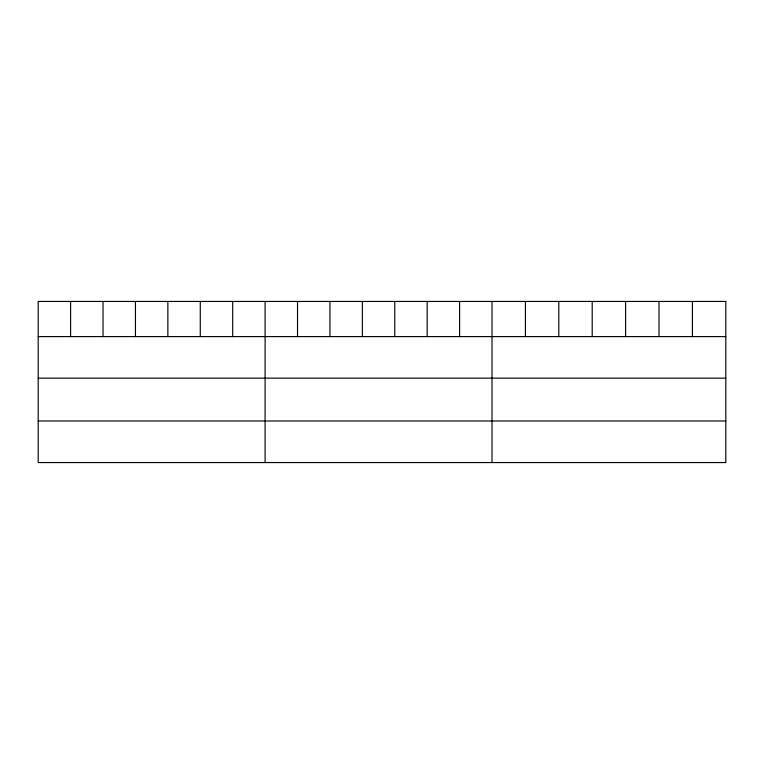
<?xml version="1.0" encoding="UTF-8"?>
<svg xmlns="http://www.w3.org/2000/svg" width="764" height="764" viewBox="0 0 764 764"><rect width="100%" height="100%" fill="white"/><g stroke="black" fill="none" stroke-linecap="round" stroke-linejoin="round"><path stroke-width="1.15" d="M38.2 336.599L725.8 336.599M38.2 378.161L725.8 378.161M38.2 420.993L725.8 420.993M692.404 301.446L692.404 336.599M659.007 301.446L659.007 336.599M625.611 301.446L625.611 336.599M592.205 301.446L592.205 336.599M558.809 301.446L558.809 336.599M525.412 301.446L525.412 336.599M492.016 301.446L492.016 462.554M459.603 301.446L459.603 336.599M427.181 301.446L427.181 336.599M394.768 301.446L394.768 336.599M362.356 301.446L362.356 336.599M329.943 301.446L329.943 336.599M297.521 301.446L297.521 336.599M265.108 301.446L265.108 462.554M232.695 301.446L232.695 336.599M200.273 301.446L200.273 336.599M167.86 301.446L167.86 336.599M135.448 301.446L135.448 336.599M103.035 301.446L103.035 336.599M70.613 301.446L70.613 336.599M725.8 301.446L38.2 301.446L38.2 462.554L725.8 462.554L725.8 301.446"/></g></svg>
